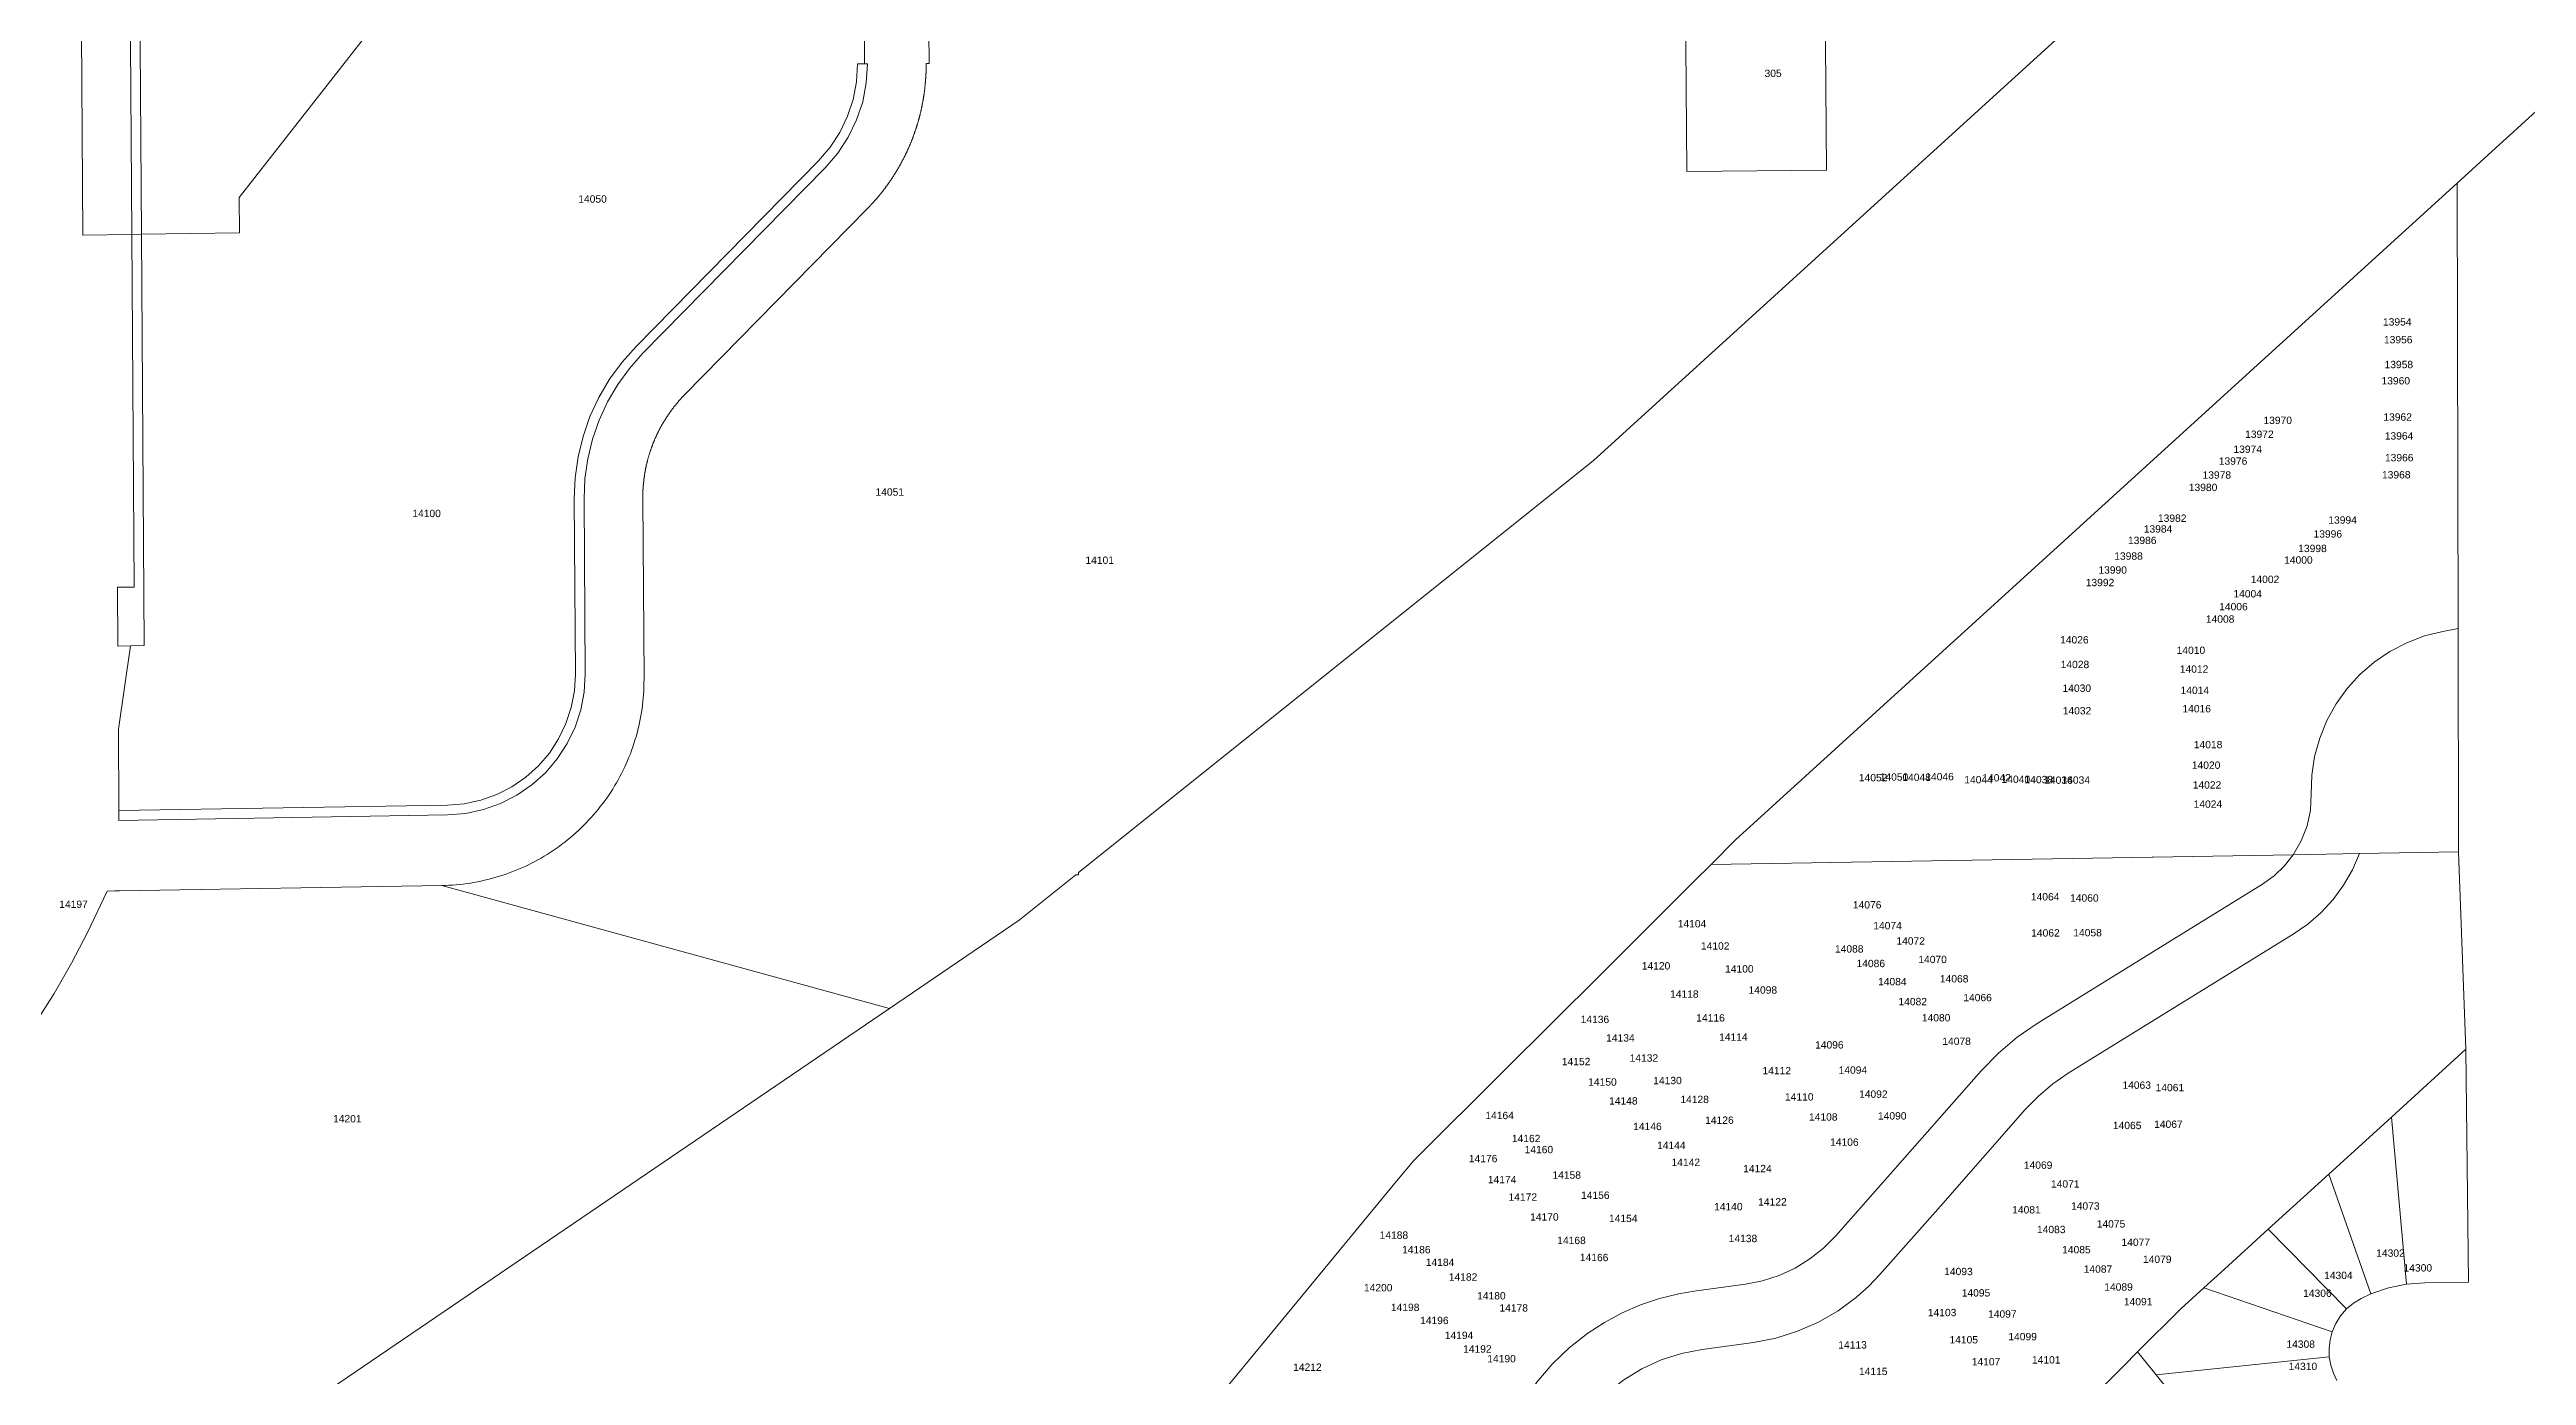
# Model space of a CAD drawing. Header units: feet. Extents: x 865220 to 2822444, y -2240498 to 975731.
# Drawn here: x 2812253 to 2814781, y 965045 to 966399 of the extents above; entities that cross this region are included whole.
import ezdxf
from ezdxf.enums import TextEntityAlignment as Align

# ---------------------------------------------------------------- set-up
doc = ezdxf.new("R2010")
doc.units = ezdxf.units.FT
doc.header["$LTSCALE"] = 0.015
doc.header["$MEASUREMENT"] = 0
doc.layers.add('Dakota County Addresses', color=7, linetype='Continuous')
doc.layers.add('Dakota County Parcels', color=7, linetype='Continuous')
doc.styles.add('Dimensions 100', font='arial.ttf')

# ---------------------------------------------------------------- blocks, each defined once
blk = doc.blocks.new('ACMAP_ANN_TEMPLATE_Dakota County Addresses')
at = {"layer": 'Dakota County Addresses', "style": 'Dimensions 100'}
blk.add_attdef('DakotaCountyAddress', text='', height=50, dxfattribs=at).set_placement((0, 0), align=Align.CENTER)

msp = doc.modelspace()

# ---------------------------------------------------------------- linework, layer by layer
at = {"layer": 'Dakota County Parcels', "lineweight": 5}
for p, q in [((2813085, 966384.3), (2813083.6, 966587)), ((2813149.6, 966587.5), (2813150.9, 966384.8)), ((2812347, 966210.3), (2812345, 966499.3)), ((2813924.4, 966274.4), (2813922.9, 966446.5)), ((2814065.5, 966447.8), (2814067.1, 966275.7)), ((2812590.5, 966431.7), (2812446.7, 966247.9)), ((2813828.9, 965978.9), (2814308.5, 966415.7)), ((2813085, 966384.3), (2813078, 966384.3)), ((2813088, 966384.4), (2813085, 966384.3)), ((2813150.9, 966384.8), (2813147.9, 966384.8)), ((2814710.8, 966262.6), (2814757.6, 966305.3)), ((2812851.8, 966095.8), (2813037.9, 966285.3)), ((2812858.9, 966088.8), (2813045, 966278.3)), ((2814067.1, 966275.7), (2813924.4, 966274.4)), ((2812446.7, 966247.9), (2812447, 966211.9)), ((2814710.8, 966262.6), (2813973.8, 965591.5)), ((2814711.7, 965807.8), (2814710.8, 966262.6)), ((2812901.7, 966046.7), (2813087.8, 966236.3)), ((2812347, 966210.3), (2812337, 966210.1)), ((2812337, 966210.1), (2812339.4, 965850.1)), ((2812447, 966211.9), (2812347, 966210.3)), ((2812349.8, 965790.3), (2812347, 966210.3)), ((2813303.5, 965558.5), (2813828.9, 965978.9)), ((2812790, 965761.3), (2812788.8, 965940.2)), ((2812800, 965761.4), (2812798.8, 965940.2)), ((2812860, 965756.7), (2812858.7, 965940.6)), ((2812339.4, 965850.1), (2812322.4, 965849.9)), ((2812322.8, 965789.9), (2812335.8, 965790.1)), ((2812335.8, 965790.1), (2812323.4, 965704.9)), ((2812335.8, 965790.1), (2812349.8, 965790.3)), ((2814711.7, 965807.8), (2814696.2, 965804.8)), ((2814712.2, 965579.6), (2814711.7, 965807.8)), ((2812323.4, 965704.9), (2812323.9, 965621.9)), ((2812323.9, 965621.9), (2812659.2, 965627.4)), ((2812323.9, 965621.9), (2812324, 965611.9)), ((2812324, 965611.9), (2812659.3, 965617.4)), ((2813949.1, 965566.9), (2813973.8, 965591.5)), ((2813931.5, 965549.3), (2813949.1, 965566.9)), ((2813949.1, 965566.9), (2814543.5, 965576.8)), ((2814399.4, 965574.4), (2814400.4, 965574.4)), ((2814543.5, 965576.7), (2814543.5, 965576.8)), ((2814611.2, 965577.9), (2814611.2, 965577.9)), ((2814712.2, 965579.5), (2814712.2, 965579.6)), ((2814719.6, 965378.2), (2814712.2, 965579.5)), ((2812291.9, 965497.5), (2812311.9, 965539.7)), ((2812324.5, 965539.9), (2812653.5, 965545.4)), ((2812653.5, 965545.4), (2813110.4, 965419.8)), ((2813300.6, 965556.1), (2813243, 965510)), ((2813303.5, 965556.2), (2813300.6, 965556.1)), ((2813303.5, 965558.5), (2813303.5, 965556.2)), ((2813303.5, 965558.5), (2813303.5, 965556.2)), ((2813836.5, 965454.6), (2813931.5, 965549.3)), ((2814407.8, 965482.3), (2814512, 965546.7)), ((2813243, 965510), (2813110.4, 965419.8)), ((2814313.7, 965353.6), (2814543.5, 965495.6)), ((2814282.2, 965404.6), (2814407.8, 965482.3)), ((2813737.6, 965356.1), (2813836.5, 965454.6)), ((2813110.4, 965419.8), (2812431.8, 964957.9)), ((2814643.6, 965308.9), (2814719.6, 965378.2)), ((2814722.3, 965140.2), (2814719.6, 965378.2)), ((2813645.6, 965264.5), (2813737.6, 965356.1)), ((2814182.3, 965307.9), (2814224.9, 965356.3)), ((2814094.3, 965207.9), (2814182.3, 965307.9)), ((2814183.2, 965218.1), (2814269.9, 965316.6)), ((2814579.6, 965250.7), (2814643.6, 965308.9)), ((2814643.6, 965308.9), (2814659.2, 965138.3)), ((2813628.2, 965243.4), (2813645.6, 965264.5)), ((2813521.7, 965114.3), (2813628.2, 965243.4)), ((2814517.9, 965194.5), (2814579.6, 965250.7)), ((2814579.6, 965250.7), (2814622.6, 965128.3)), ((2814076.6, 965187.8), (2814094.3, 965207.9)), ((2814121.6, 965148.2), (2814183.2, 965218.1)), ((2814473.2, 965153.7), (2814517.9, 965194.5)), ((2814517.9, 965194.5), (2814597.9, 965113)), ((2813932, 965131.2), (2813916.3, 965128.5)), ((2813984.4, 965138.4), (2813932, 965131.2)), ((2814429.2, 965113.6), (2814452.1, 965134.5)), ((2814452.1, 965134.5), (2814473.2, 965153.7)), ((2814452.1, 965134.5), (2814583.2, 965089.7)), ((2814677.7, 965139.7), (2814659.2, 965138.3)), ((2814677.7, 965139.7), (2814722.3, 965140.2)), ((2813303.7, 964850.4), (2813521.7, 965114.3)), ((2814384.6, 965069.2), (2814429.2, 965113.6)), ((2814622.6, 965128.3), (2814612.6, 965123.7)), ((2813940.1, 965071.7), (2813992.5, 965078.9)), ((2814328.2, 965013), (2814370, 965054.7)), ((2814370, 965054.7), (2814384.6, 965069.2)), ((2814384.6, 965069.2), (2814403.4, 965045.8)), ((2814403.4, 965045.8), (2814580.2, 965064.1)), ((2814403.4, 965045.8), (2814432.9, 965009.3))]:
    msp.add_line(p, q, dxfattribs=at)
for points in [[(2812273.8, 968174.1), (2812274.1, 968124.9), (2812283.4, 966748.7), (2812283.7, 966698.9), (2812285.6, 966417.2), (2812287, 966209.3)], [(2812323.8, 968175.1), (2812324.1, 968131), (2812333.7, 966699.2), (2812337, 966210.1)], [(2813037.9, 966285.3), (2813049.8, 966299.1), (2813059.8, 966314.4), (2813067.7, 966330.8), (2813073.5, 966348.1), (2813076.9, 966366.1), (2813078, 966384.3)], [(2813045, 966278.3), (2813057.8, 966293.1), (2813068.5, 966309.4), (2813077, 966327.1), (2813083.2, 966345.6), (2813086.8, 966364.8), (2813088, 966384.4)], [(2813087.8, 966236.3), (2813088.1, 966236.6), (2813088.5, 966237), (2813088.8, 966237.3), (2813089.2, 966237.7), (2813089.5, 966238), (2813089.9, 966238.4), (2813090.2, 966238.8), (2813090.6, 966239.1), (2813090.9, 966239.5), (2813091.2, 966239.9), (2813091.6, 966240.2), (2813091.9, 966240.6), (2813092.3, 966241), (2813092.6, 966241.3), (2813092.9, 966241.7), (2813093.3, 966242.1), (2813093.6, 966242.4), (2813094, 966242.8), (2813094.3, 966243.2), (2813094.6, 966243.6), (2813095, 966243.9), (2813095.3, 966244.3), (2813095.6, 966244.7), (2813095.9, 966245), (2813096.3, 966245.4), (2813096.6, 966245.8), (2813096.9, 966246.2), (2813097.3, 966246.6), (2813097.6, 966246.9), (2813097.9, 966247.3), (2813098.2, 966247.7), (2813098.5, 966248.1), (2813098.9, 966248.5), (2813099.2, 966248.8), (2813099.5, 966249.2), (2813099.8, 966249.6), (2813100.1, 966250), (2813100.5, 966250.4), (2813100.8, 966250.8), (2813101.1, 966251.2), (2813101.4, 966251.6), (2813101.7, 966251.9), (2813102, 966252.3), (2813102.3, 966252.7), (2813102.7, 966253.1), (2813103, 966253.5), (2813103.3, 966253.9), (2813103.6, 966254.3), (2813103.9, 966254.7), (2813104.2, 966255.1), (2813104.5, 966255.5), (2813104.8, 966255.9), (2813105.1, 966256.3), (2813105.4, 966256.7), (2813105.7, 966257.1), (2813106, 966257.5), (2813106.3, 966257.9), (2813106.6, 966258.3), (2813106.9, 966258.7), (2813107.2, 966259.1), (2813107.5, 966259.5), (2813107.8, 966259.9), (2813108.1, 966260.3), (2813108.4, 966260.7), (2813108.7, 966261.1), (2813109, 966261.5), (2813109.3, 966261.9), (2813109.5, 966262.3), (2813109.8, 966262.7), (2813110.1, 966263.1), (2813110.4, 966263.6), (2813110.7, 966264), (2813111, 966264.4), (2813111.3, 966264.8), (2813111.5, 966265.2), (2813111.8, 966265.6), (2813112.1, 966266), (2813112.4, 966266.4), (2813112.7, 966266.9), (2813112.9, 966267.3), (2813113.2, 966267.7), (2813113.5, 966268.1), (2813113.8, 966268.5), (2813114, 966269), (2813114.3, 966269.4), (2813114.6, 966269.8), (2813114.8, 966270.2), (2813115.1, 966270.6), (2813115.4, 966271.1), (2813115.6, 966271.5), (2813115.9, 966271.9), (2813116.2, 966272.3), (2813116.4, 966272.7), (2813116.7, 966273.2), (2813117, 966273.6), (2813117.2, 966274), (2813117.5, 966274.5), (2813117.7, 966274.9), (2813118, 966275.3), (2813118.3, 966275.7), (2813118.5, 966276.2), (2813118.7, 966276.5), (2813118.8, 966276.6), (2813119, 966277), (2813119.3, 966277.5), (2813119.5, 966277.9), (2813119.8, 966278.3), (2813120, 966278.8), (2813120.3, 966279.2), (2813120.5, 966279.6), (2813120.8, 966280.1), (2813121, 966280.5), (2813121.3, 966280.9), (2813121.5, 966281.4), (2813121.7, 966281.8), (2813122, 966282.2), (2813122.2, 966282.7), (2813122.5, 966283.1), (2813122.7, 966283.6), (2813122.9, 966284), (2813123.2, 966284.4), (2813123.4, 966284.9), (2813123.6, 966285.3), (2813123.9, 966285.8), (2813124.1, 966286.2), (2813124.3, 966286.7), (2813124.6, 966287.1), (2813124.8, 966287.5), (2813125, 966288), (2813125.3, 966288.4), (2813125.5, 966288.9), (2813125.7, 966289.3), (2813125.9, 966289.8), (2813126.2, 966290.2), (2813126.4, 966290.7), (2813126.6, 966291.1), (2813126.8, 966291.6), (2813127, 966292), (2813127.2, 966292.5), (2813127.5, 966292.9), (2813127.7, 966293.4), (2813127.9, 966293.8), (2813128.1, 966294.3), (2813128.3, 966294.7), (2813128.5, 966295.2), (2813128.7, 966295.6), (2813128.9, 966296.1), (2813129.2, 966296.5), (2813129.4, 966297), (2813129.6, 966297.5), (2813129.8, 966297.9), (2813130, 966298.4), (2813130.2, 966298.8), (2813130.4, 966299.3), (2813130.6, 966299.7), (2813130.8, 966300.2), (2813131, 966300.7), (2813131.2, 966301.1), (2813131.4, 966301.6), (2813131.6, 966302), (2813131.7, 966302.5), (2813131.9, 966303), (2813132.1, 966303.4), (2813132.3, 966303.9), (2813132.5, 966304.4), (2813132.7, 966304.8), (2813132.9, 966305.3), (2813133.1, 966305.7), (2813133.3, 966306.2), (2813133.4, 966306.7), (2813133.6, 966307.1), (2813133.8, 966307.6), (2813134, 966308.1), (2813134.2, 966308.5), (2813134.3, 966309), (2813134.5, 966309.5), (2813134.7, 966309.9), (2813134.9, 966310.4), (2813135, 966310.9), (2813135.2, 966311.3), (2813135.4, 966311.8), (2813135.5, 966312.3), (2813135.7, 966312.8), (2813135.9, 966313.2), (2813136, 966313.7), (2813136.2, 966314.2), (2813136.4, 966314.6), (2813136.5, 966315.1), (2813136.7, 966315.6), (2813136.9, 966316.1), (2813137, 966316.5), (2813137.2, 966317), (2813137.3, 966317.5), (2813137.5, 966318), (2813137.7, 966318.4), (2813137.8, 966318.9), (2813138, 966319.4), (2813138.1, 966319.9), (2813138.3, 966320.3), (2813138.4, 966320.8), (2813138.6, 966321.3), (2813138.7, 966321.8), (2813138.9, 966322.3), (2813139, 966322.7), (2813139.1, 966323.2), (2813139.3, 966323.7), (2813139.4, 966324.2), (2813139.6, 966324.6), (2813139.7, 966325.1), (2813139.8, 966325.6), (2813140, 966326.1), (2813140.1, 966326.6), (2813140.2, 966327.1), (2813140.4, 966327.5), (2813140.5, 966328), (2813140.6, 966328.5), (2813140.8, 966329), (2813140.9, 966329.5), (2813141, 966329.9), (2813141.2, 966330.4), (2813141.3, 966330.9), (2813141.4, 966331.4), (2813141.5, 966331.9), (2813141.7, 966332.4), (2813141.8, 966332.9), (2813141.9, 966333.3), (2813142, 966333.8), (2813142.1, 966334.3), (2813142.2, 966334.8), (2813142.4, 966335.3), (2813142.5, 966335.8), (2813142.6, 966336.3), (2813142.7, 966336.7), (2813142.8, 966337.2), (2813142.9, 966337.7), (2813143, 966338.2), (2813143.1, 966338.7), (2813143.2, 966339.2), (2813143.3, 966339.7), (2813143.4, 966340.2), (2813143.6, 966340.7), (2813143.7, 966341.1), (2813143.8, 966341.6), (2813143.9, 966342.1), (2813143.9, 966342.6), (2813144, 966343.1), (2813144.1, 966343.6), (2813144.2, 966344.1), (2813144.3, 966344.6), (2813144.4, 966345.1), (2813144.5, 966345.6), (2813144.6, 966346.1), (2813144.7, 966346.5), (2813144.8, 966347), (2813144.9, 966347.5), (2813144.9, 966348), (2813145, 966348.5), (2813145.1, 966349), (2813145.2, 966349.5), (2813145.3, 966350), (2813145.4, 966350.5), (2813145.4, 966351), (2813145.5, 966351.5), (2813145.6, 966352), (2813145.7, 966352.5), (2813145.7, 966353), (2813145.8, 966353.5), (2813145.9, 966353.9), (2813145.9, 966354.4), (2813146, 966354.9), (2813146.1, 966355.4), (2813146.1, 966355.9), (2813146.2, 966356.4), (2813146.3, 966356.9), (2813146.3, 966357.4), (2813146.4, 966357.9), (2813146.5, 966358.4), (2813146.5, 966358.9), (2813146.6, 966359.4), (2813146.6, 966359.9), (2813146.7, 966360.4), (2813146.7, 966360.9), (2813146.8, 966361.4), (2813146.8, 966361.9), (2813146.9, 966362.4), (2813146.9, 966362.9), (2813147, 966363.4), (2813147, 966363.9), (2813147.1, 966364.4), (2813147.1, 966364.9), (2813147.2, 966365.4), (2813147.2, 966365.9), (2813147.3, 966366.4), (2813147.3, 966366.9), (2813147.3, 966367.4), (2813147.4, 966367.9), (2813147.4, 966368.4), (2813147.4, 966368.9), (2813147.5, 966369.4), (2813147.5, 966369.9), (2813147.5, 966370.4), (2813147.6, 966370.9), (2813147.6, 966371.4), (2813147.6, 966371.9), (2813147.7, 966372.4), (2813147.7, 966372.9), (2813147.7, 966373.4), (2813147.7, 966373.9), (2813147.7, 966374.4), (2813147.8, 966374.9), (2813147.8, 966375.4), (2813147.8, 966375.9), (2813147.8, 966376.4), (2813147.8, 966376.9), (2813147.9, 966377.4), (2813147.9, 966377.9), (2813147.9, 966378.4), (2813147.9, 966378.8), (2813147.9, 966379.3), (2813147.9, 966379.8), (2813147.9, 966380.3), (2813147.9, 966380.8), (2813147.9, 966381.3), (2813147.9, 966381.8), (2813147.9, 966382.3), (2813147.9, 966382.8), (2813147.9, 966383.3), (2813147.9, 966383.8), (2813147.9, 966384.8)], [(2814757.6, 966305.3), (2814764.5, 966311.6), (2814810.8, 966353.7)], [(2812337, 966210.1), (2812287, 966209.3), (2812287, 966209.3)], [(2812851.8, 966095.8), (2812837.5, 966079.7), (2812824.8, 966062.3), (2812813.9, 966043.7), (2812804.8, 966024.2), (2812797.7, 966003.9), (2812792.7, 965983), (2812789.7, 965961.7), (2812788.8, 965940.2)], [(2812858.9, 966088.8), (2812845.3, 966073.4), (2812833.2, 966056.8), (2812822.7, 966039.1), (2812814.1, 966020.5), (2812807.3, 966001.1), (2812802.5, 965981.1), (2812799.6, 965960.8), (2812798.8, 965940.2)], [(2812858.7, 965940.6), (2812858.7, 965941.1), (2812858.7, 965941.6), (2812858.7, 965942.1), (2812858.7, 965942.6), (2812858.7, 965943.1), (2812858.7, 965943.6), (2812858.7, 965944.1), (2812858.8, 965944.6), (2812858.8, 965945.1), (2812858.8, 965945.6), (2812858.8, 965946.1), (2812858.8, 965946.6), (2812858.8, 965947.1), (2812858.8, 965947.6), (2812858.9, 965948.1), (2812858.9, 965948.6), (2812858.9, 965949.1), (2812858.9, 965949.6), (2812859, 965950.1), (2812859, 965950.6), (2812859, 965951.1), (2812859.1, 965951.6), (2812859.1, 965952.1), (2812859.1, 965952.6), (2812859.2, 965953.1), (2812859.2, 965953.6), (2812859.2, 965954.1), (2812859.3, 965954.6), (2812859.3, 965955.1), (2812859.4, 965955.6), (2812859.4, 965956.1), (2812859.5, 965956.6), (2812859.5, 965957.1), (2812859.6, 965957.6), (2812859.6, 965958.1), (2812859.7, 965958.6), (2812859.7, 965959.1), (2812859.8, 965959.6), (2812859.9, 965960.1), (2812859.9, 965960.6), (2812860, 965961.1), (2812860.1, 965961.6), (2812860.1, 965962.1), (2812860.2, 965962.6), (2812860.3, 965963.1), (2812860.3, 965963.6), (2812860.4, 965964.1), (2812860.5, 965964.6), (2812860.6, 965965.1), (2812860.6, 965965.5), (2812860.7, 965966), (2812860.8, 965966.5), (2812860.9, 965967), (2812861, 965967.5), (2812861.1, 965968), (2812861.1, 965968.5), (2812861.2, 965969), (2812861.3, 965969.5), (2812861.4, 965970), (2812861.5, 965970.5), (2812861.6, 965971), (2812861.7, 965971.4), (2812861.8, 965971.9), (2812861.9, 965972.4), (2812862, 965972.9), (2812862.1, 965973.4), (2812862.2, 965973.9), (2812862.3, 965974.4), (2812862.4, 965974.9), (2812862.6, 965975.4), (2812862.7, 965975.8), (2812862.8, 965976.3), (2812862.9, 965976.8), (2812863, 965977.3), (2812863.1, 965977.8), (2812863.3, 965978.3), (2812863.4, 965978.8), (2812863.5, 965979.2), (2812863.6, 965979.7), (2812863.8, 965980.2), (2812863.9, 965980.7), (2812864, 965981.2), (2812864.2, 965981.7), (2812864.3, 965982.1), (2812864.4, 965982.6), (2812864.6, 965983.1), (2812864.7, 965983.6), (2812864.8, 965984.1), (2812865, 965984.5), (2812865.1, 965985), (2812865.3, 965985.5), (2812865.4, 965986), (2812865.6, 965986.5), (2812865.7, 965986.9), (2812865.9, 965987.4), (2812866, 965987.9), (2812866.2, 965988.4), (2812866.3, 965988.8), (2812866.5, 965989.3), (2812866.7, 965989.8), (2812866.8, 965990.3), (2812867, 965990.7), (2812867.1, 965991.2), (2812867.3, 965991.7), (2812867.5, 965992.1), (2812867.6, 965992.6), (2812867.8, 965993.1), (2812868, 965993.5), (2812868.2, 965994), (2812868.3, 965994.5), (2812868.5, 965995), (2812868.7, 965995.4), (2812868.9, 965995.9), (2812869, 965996.4), (2812869.2, 965996.8), (2812869.4, 965997.3), (2812869.6, 965997.7), (2812869.8, 965998.2), (2812870, 965998.7), (2812870.2, 965999.1), (2812870.4, 965999.6), (2812870.6, 966000.1), (2812870.8, 966000.5), (2812871, 966001), (2812871.1, 966001.4), (2812871.3, 966001.9), (2812871.6, 966002.4), (2812871.8, 966002.8), (2812872, 966003.3), (2812872.2, 966003.7), (2812872.4, 966004.2), (2812872.6, 966004.6), (2812872.8, 966005.1), (2812873, 966005.5), (2812873.2, 966006), (2812873.4, 966006.4), (2812873.6, 966006.9), (2812873.9, 966007.3), (2812874.1, 966007.8), (2812874.3, 966008.2), (2812874.5, 966008.7), (2812874.8, 966009.1), (2812875, 966009.6), (2812875.2, 966010), (2812875.4, 966010.5), (2812875.7, 966010.9), (2812875.9, 966011.4), (2812876.1, 966011.8), (2812876.4, 966012.2), (2812876.6, 966012.7), (2812876.8, 966013.1), (2812877.1, 966013.6), (2812877.3, 966014), (2812877.6, 966014.4), (2812877.8, 966014.9), (2812878, 966015.3), (2812878.3, 966015.7), (2812878.5, 966016.2), (2812878.8, 966016.6), (2812879, 966017), (2812879.3, 966017.5), (2812879.5, 966017.9), (2812879.8, 966018.3), (2812880.1, 966018.8), (2812880.3, 966019.2), (2812880.6, 966019.6), (2812880.8, 966020), (2812881.1, 966020.5), (2812881.4, 966020.9), (2812881.6, 966021.3), (2812881.9, 966021.7), (2812882.2, 966022.2), (2812882.4, 966022.6), (2812882.7, 966023), (2812883, 966023.4), (2812883.2, 966023.8), (2812883.5, 966024.3), (2812883.8, 966024.7), (2812884.1, 966025.1), (2812884.4, 966025.5), (2812884.6, 966025.9), (2812884.9, 966026.3), (2812885.2, 966026.8), (2812885.5, 966027.2), (2812885.8, 966027.6), (2812886.1, 966028), (2812886.3, 966028.4), (2812886.6, 966028.8), (2812886.9, 966029.2), (2812887.2, 966029.6), (2812887.5, 966030), (2812887.8, 966030.4), (2812888.1, 966030.8), (2812888.4, 966031.2), (2812888.7, 966031.6), (2812889, 966032), (2812889.3, 966032.4), (2812889.6, 966032.8), (2812889.9, 966033.2), (2812890.2, 966033.6), (2812890.5, 966034), (2812890.8, 966034.4), (2812891.1, 966034.8), (2812891.5, 966035.2), (2812891.8, 966035.6), (2812892.1, 966036), (2812892.4, 966036.3), (2812892.7, 966036.7), (2812893, 966037.1), (2812893.3, 966037.5), (2812893.7, 966037.9), (2812894, 966038.3), (2812894.3, 966038.7), (2812894.6, 966039), (2812895, 966039.4), (2812895.3, 966039.8), (2812895.6, 966040.2), (2812895.9, 966040.5), (2812896.3, 966040.9), (2812896.6, 966041.3), (2812896.9, 966041.7), (2812897.3, 966042), (2812897.6, 966042.4), (2812897.9, 966042.8), (2812898.3, 966043.2), (2812898.6, 966043.5), (2812899, 966043.9), (2812899.3, 966044.3), (2812899.6, 966044.6), (2812900, 966045), (2812900.3, 966045.3), (2812900.7, 966045.7), (2812901, 966046.1), (2812901.7, 966046.7)], [(2812322.4, 965849.9), (2812322.8, 965789.9), (2812322.8, 965789.9)], [(2814696.2, 965804.8), (2814677.4, 965800.2), (2814659.3, 965793.3), (2814642.1, 965784.4), (2814626.1, 965773.5), (2814611.5, 965760.8), (2814598.4, 965746.5), (2814587.1, 965730.8), (2814577.8, 965713.8), (2814570.5, 965695.9), (2814565.3, 965677.2), (2814562.4, 965658.1), (2814561.7, 965638.7)], [(2812653.5, 965545.4), (2812657.1, 965545.5), (2812660.8, 965545.6), (2812664.5, 965545.8), (2812668.1, 965546.1), (2812671.8, 965546.5), (2812675.4, 965546.9), (2812679, 965547.4), (2812682.7, 965547.9), (2812686.3, 965548.5), (2812689.9, 965549.2), (2812693.5, 965549.9), (2812697.1, 965550.7), (2812700.6, 965551.5), (2812704.2, 965552.4), (2812707.7, 965553.4), (2812711.2, 965554.5), (2812714.7, 965555.6), (2812718.2, 965556.7), (2812721.6, 965557.9), (2812725.1, 965559.2), (2812728.5, 965560.6), (2812731.9, 965562), (2812735.2, 965563.4), (2812738.6, 965564.9), (2812741.9, 965566.5), (2812745.2, 965568.1), (2812748.4, 965569.8), (2812751.6, 965571.6), (2812754.8, 965573.4), (2812758, 965575.2), (2812761.1, 965577.1), (2812761.1, 965577.1), (2812764.2, 965579.1), (2812767.3, 965581.1), (2812770.3, 965583.2), (2812773.3, 965585.3), (2812776.2, 965587.5), (2812779.1, 965589.7), (2812782, 965592), (2812784.8, 965594.3), (2812787.6, 965596.7), (2812790.4, 965599.1), (2812793.1, 965601.6), (2812795.7, 965604.1), (2812798.3, 965606.7), (2812800.9, 965609.3), (2812803.4, 965612), (2812805.9, 965614.7), (2812808.3, 965617.4), (2812810.7, 965620.2), (2812813.1, 965623), (2812815.3, 965625.9), (2812817.6, 965628.8), (2812819.8, 965631.7), (2812821.9, 965634.7), (2812824, 965637.7), (2812826, 965640.8), (2812828, 965643.9), (2812829.9, 965647), (2812831.7, 965650.2), (2812833.6, 965653.4), (2812835.3, 965656.6), (2812837, 965659.8), (2812838.6, 965663.1), (2812840.2, 965666.4), (2812841.7, 965669.7), (2812843.2, 965673.1), (2812844.6, 965676.5), (2812846, 965679.9), (2812847.2, 965683.3), (2812848.5, 965686.8), (2812849.6, 965690.3), (2812850.7, 965693.7), (2812851.8, 965697.3), (2812852.8, 965700.8), (2812853.7, 965704.3), (2812854.5, 965707.9), (2812855.3, 965711.5), (2812856.1, 965715.1), (2812856.7, 965718.7), (2812857.4, 965722.3), (2812857.9, 965725.9), (2812858.4, 965729.5), (2812858.8, 965733.2), (2812859.2, 965736.8), (2812859.4, 965740.5), (2812859.7, 965744.1), (2812859.8, 965747.8), (2812859.9, 965751.5), (2812860, 965756.7)], [(2812659.2, 965627.4), (2812676.4, 965628.9), (2812693.3, 965632.5), (2812709.6, 965638.3), (2812725, 965646.1), (2812739.2, 965655.9), (2812752.1, 965667.5), (2812763.4, 965680.6), (2812772.8, 965695.1), (2812780.3, 965710.7), (2812785.7, 965727.1), (2812789, 965744), (2812790, 965761.3)], [(2812659.3, 965617.4), (2812677.9, 965619), (2812696, 965622.9), (2812713.6, 965629.1), (2812730.1, 965637.5), (2812745.4, 965648.1), (2812759.3, 965660.5), (2812771.3, 965674.6), (2812781.5, 965690.2), (2812789.6, 965706.9), (2812795.4, 965724.6), (2812798.9, 965742.8), (2812800, 965761.4)], [(2814543.5, 965576.8), (2814551.6, 965591), (2814557.5, 965606.3), (2814560.9, 965622.4), (2814561.7, 965638.7)], [(2814512, 965546.7), (2814523.9, 965555.2), (2814534.4, 965565.3), (2814543.5, 965576.7)], [(2814543.5, 965576.8), (2814611.2, 965577.9), (2814712.2, 965579.6)], [(2814543.5, 965495.6), (2814558.4, 965505.9), (2814572, 965517.8), (2814584.2, 965531.1), (2814594.9, 965545.7), (2814603.9, 965561.3), (2814611.2, 965577.9)], [(2812311.9, 965539.7), (2812319.5, 965539.8), (2812324.5, 965539.9)], [(2812238.8, 965405.1), (2812257.7, 965435.2), (2812275.4, 965466), (2812291.9, 965497.5)], [(2814224.9, 965356.3), (2814242.4, 965374.2), (2814261.5, 965390.4), (2814282.2, 965404.6)], [(2814269.9, 965316.6), (2814283.3, 965330.4), (2814297.9, 965342.7), (2814313.7, 965353.6)], [(2813984.4, 965138.4), (2814001.8, 965141.8), (2814018.8, 965147.3), (2814034.9, 965154.8), (2814050.1, 965164.1), (2814064, 965175.2), (2814076.6, 965187.8)], [(2814097.7, 965125), (2814110.1, 965136.1), (2814121.6, 965148.2)], [(2814659.2, 965138.3), (2814640.6, 965134.5), (2814622.6, 965128.3)], [(2813916.3, 965128.5), (2813896.5, 965123.6), (2813877.2, 965117.1), (2813858.4, 965108.9), (2813840.4, 965099.3), (2813823.3, 965088.2)], [(2813992.5, 965078.9), (2814015.3, 965083.3), (2814037.5, 965090.3), (2814058.8, 965099.6), (2814078.9, 965111.2), (2814097.7, 965125)], [(2814597.9, 965113), (2814591.8, 965106), (2814586.8, 965098.2), (2814583.2, 965089.7)], [(2814612.6, 965123.7), (2814604.8, 965118.9), (2814597.9, 965113)], [(2813823.3, 965088.2), (2813804.3, 965073.2), (2813786.9, 965056.5), (2813771.2, 965038.1), (2813757.4, 965018.2), (2813745.7, 964997.1)], [(2814583.2, 965089.7), (2814581, 965081.3), (2814580, 965072.7), (2814580.2, 965064.1)], [(2813940.1, 965071.7), (2813918.9, 965067.5), (2813898.3, 965060.9), (2813878.6, 965051.9), (2813860.1, 965040.7), (2813843, 965027.3)], [(2814580.2, 965064.1), (2814581.7, 965055.7), (2814584.4, 965047.6), (2814588.1, 965039.9)]]:
    msp.add_lwpolyline(points, dxfattribs=at)

# ---------------------------------------------------------------- block references
at = {"layer": 'Dakota County Addresses', "lineweight": 5, "xscale": 0.15, "yscale": 0.15, "zscale": 0.15}
for p, values in [((2814012.5, 966370.9), {'DakotaCountyAddress': '305'}), ((2812807.4, 966242.6), {'DakotaCountyAddress': '14050'}), ((2814649.6, 966117.1), {'DakotaCountyAddress': '13954'}), ((2814650.6, 966099), {'DakotaCountyAddress': '13956'}), ((2814651.2, 966073.6), {'DakotaCountyAddress': '13958'}), ((2814648.1, 966057), {'DakotaCountyAddress': '13960'}), ((2814527.6, 966016.6), {'DakotaCountyAddress': '13970'}), ((2814650, 966020), {'DakotaCountyAddress': '13962'}), ((2814497, 965987.1), {'DakotaCountyAddress': '13974'}), ((2814508.9, 966002.4), {'DakotaCountyAddress': '13972'}), ((2814651.4, 966000.7), {'DakotaCountyAddress': '13964'}), ((2814465.4, 965960.8), {'DakotaCountyAddress': '13978'}), ((2814482, 965975), {'DakotaCountyAddress': '13976'}), ((2814648.6, 965961), {'DakotaCountyAddress': '13968'}), ((2814651.6, 965978.5), {'DakotaCountyAddress': '13966'}), ((2813110.8, 965943.4), {'DakotaCountyAddress': '14051'}), ((2814451.4, 965948.1), {'DakotaCountyAddress': '13980'}), ((2812638, 965921.5), {'DakotaCountyAddress': '14100'}), ((2814419.9, 965916.7), {'DakotaCountyAddress': '13982'}), ((2814593.8, 965914.8), {'DakotaCountyAddress': '13994'}), ((2814389.3, 965894), {'DakotaCountyAddress': '13986'}), ((2814405.4, 965905.7), {'DakotaCountyAddress': '13984'}), ((2814563.1, 965885.8), {'DakotaCountyAddress': '13998'}), ((2814578.7, 965900.6), {'DakotaCountyAddress': '13996'}), ((2813325.1, 965873.8), {'DakotaCountyAddress': '14101'}), ((2814359.1, 965863.8), {'DakotaCountyAddress': '13990'}), ((2814375.3, 965878), {'DakotaCountyAddress': '13988'}), ((2814548.7, 965874), {'DakotaCountyAddress': '14000'}), ((2814346.2, 965851), {'DakotaCountyAddress': '13992'}), ((2814496.9, 965839.5), {'DakotaCountyAddress': '14004'}), ((2814514.6, 965854.2), {'DakotaCountyAddress': '14002'}), ((2814468.8, 965813.7), {'DakotaCountyAddress': '14008'}), ((2814482.4, 965826.4), {'DakotaCountyAddress': '14006'}), ((2814320, 965792.5), {'DakotaCountyAddress': '14026'}), ((2814439, 965781.8), {'DakotaCountyAddress': '14010'}), ((2814320.6, 965767.3), {'DakotaCountyAddress': '14028'}), ((2814442.2, 965762.6), {'DakotaCountyAddress': '14012'}), ((2814322.5, 965743.1), {'DakotaCountyAddress': '14030'}), ((2814443, 965740.9), {'DakotaCountyAddress': '14014'}), ((2814322.7, 965720.1), {'DakotaCountyAddress': '14032'}), ((2814444.9, 965722.2), {'DakotaCountyAddress': '14016'}), ((2814456.5, 965685.5), {'DakotaCountyAddress': '14018'}), ((2814454.5, 965664.5), {'DakotaCountyAddress': '14020'}), ((2814114.6, 965651.8), {'DakotaCountyAddress': '14052'}), ((2814135.9, 965652.4), {'DakotaCountyAddress': '14050'}), ((2814159, 965652.1), {'DakotaCountyAddress': '14048'}), ((2814182.4, 965652.8), {'DakotaCountyAddress': '14046'}), ((2814222.2, 965649.7), {'DakotaCountyAddress': '14044'}), ((2814240.6, 965651.6), {'DakotaCountyAddress': '14042'}), ((2814260.3, 965650.1), {'DakotaCountyAddress': '14040'}), ((2814283.7, 965649.8), {'DakotaCountyAddress': '14038'}), ((2814303.8, 965649.2), {'DakotaCountyAddress': '14036'}), ((2814321.4, 965649.3), {'DakotaCountyAddress': '14034'}), ((2814455.4, 965644.3), {'DakotaCountyAddress': '14022'}), ((2814456.3, 965624.7), {'DakotaCountyAddress': '14024'}), ((2814290.2, 965530.1), {'DakotaCountyAddress': '14064'}), ((2814330.2, 965528.9), {'DakotaCountyAddress': '14060'}), ((2812277.6, 965522.5), {'DakotaCountyAddress': '14197'}), ((2813929.7, 965502.6), {'DakotaCountyAddress': '14104'}), ((2814108.5, 965521.9), {'DakotaCountyAddress': '14076'}), ((2813953.4, 965479.9), {'DakotaCountyAddress': '14102'}), ((2814090.2, 965476.9), {'DakotaCountyAddress': '14088'}), ((2814129.3, 965500.6), {'DakotaCountyAddress': '14074'}), ((2814152.9, 965485), {'DakotaCountyAddress': '14072'}), ((2814290.5, 965493.2), {'DakotaCountyAddress': '14062'}), ((2814333.5, 965493.5), {'DakotaCountyAddress': '14058'}), ((2813893, 965459.6), {'DakotaCountyAddress': '14120'}), ((2813978, 965456.5), {'DakotaCountyAddress': '14100'}), ((2814112.2, 965462), {'DakotaCountyAddress': '14086'}), ((2814175.3, 965466.1), {'DakotaCountyAddress': '14070'}), ((2813921.9, 965430.8), {'DakotaCountyAddress': '14118'}), ((2814002, 965434.9), {'DakotaCountyAddress': '14098'}), ((2814134.2, 965443.5), {'DakotaCountyAddress': '14084'}), ((2814197.3, 965446.4), {'DakotaCountyAddress': '14068'}), ((2814221.2, 965427.2), {'DakotaCountyAddress': '14066'}), ((2813830.6, 965404.9), {'DakotaCountyAddress': '14136'}), ((2813948.6, 965406.5), {'DakotaCountyAddress': '14116'}), ((2814155, 965423.1), {'DakotaCountyAddress': '14082'}), ((2814178.9, 965406.6), {'DakotaCountyAddress': '14080'}), ((2813856.6, 965386), {'DakotaCountyAddress': '14134'}), ((2813971.9, 965386.8), {'DakotaCountyAddress': '14114'}), ((2814069.9, 965378.9), {'DakotaCountyAddress': '14096'}), ((2814199.8, 965382.6), {'DakotaCountyAddress': '14078'}), ((2813811.4, 965361.9), {'DakotaCountyAddress': '14152'}), ((2813880.6, 965365.5), {'DakotaCountyAddress': '14132'}), ((2814016.2, 965352.6), {'DakotaCountyAddress': '14112'}), ((2814093.9, 965353.2), {'DakotaCountyAddress': '14094'}), ((2813838.3, 965341), {'DakotaCountyAddress': '14150'}), ((2813904.7, 965342.5), {'DakotaCountyAddress': '14130'}), ((2814039.2, 965325.8), {'DakotaCountyAddress': '14110'}), ((2814114.8, 965328.6), {'DakotaCountyAddress': '14092'}), ((2814383.6, 965337.8), {'DakotaCountyAddress': '14063'}), ((2814417.5, 965335.3), {'DakotaCountyAddress': '14061'}), ((2812557.1, 965303.5), {'DakotaCountyAddress': '14201'}), ((2813733.3, 965306.8), {'DakotaCountyAddress': '14164'}), ((2813859.6, 965321.7), {'DakotaCountyAddress': '14148'}), ((2813932.4, 965323.2), {'DakotaCountyAddress': '14128'}), ((2813957.7, 965302), {'DakotaCountyAddress': '14126'}), ((2814063.7, 965305.3), {'DakotaCountyAddress': '14108'}), ((2814134.1, 965306.4), {'DakotaCountyAddress': '14090'}), ((2813760.4, 965283.3), {'DakotaCountyAddress': '14162'}), ((2813884.2, 965295.6), {'DakotaCountyAddress': '14146'}), ((2813908.6, 965276.3), {'DakotaCountyAddress': '14144'}), ((2814085.2, 965279.6), {'DakotaCountyAddress': '14106'}), ((2814373.9, 965296.6), {'DakotaCountyAddress': '14065'}), ((2814416, 965297.9), {'DakotaCountyAddress': '14067'}), ((2813716.5, 965262.8), {'DakotaCountyAddress': '14176'}), ((2813773.4, 965272), {'DakotaCountyAddress': '14160'}), ((2813923.4, 965259), {'DakotaCountyAddress': '14142'}), ((2813996.5, 965252.6), {'DakotaCountyAddress': '14124'}), ((2814283, 965256.1), {'DakotaCountyAddress': '14069'}), ((2813735.9, 965241.4), {'DakotaCountyAddress': '14174'}), ((2813801.8, 965246), {'DakotaCountyAddress': '14158'}), ((2813831, 965225.4), {'DakotaCountyAddress': '14156'}), ((2814310.7, 965236.9), {'DakotaCountyAddress': '14071'}), ((2813757, 965223.5), {'DakotaCountyAddress': '14172'}), ((2813779, 965203.2), {'DakotaCountyAddress': '14170'}), ((2813859.5, 965201.7), {'DakotaCountyAddress': '14154'}), ((2813966.8, 965213.7), {'DakotaCountyAddress': '14140'}), ((2814011.8, 965218.6), {'DakotaCountyAddress': '14122'}), ((2814271.1, 965210.5), {'DakotaCountyAddress': '14081'}), ((2814331.2, 965214.4), {'DakotaCountyAddress': '14073'}), ((2813625.4, 965184.6), {'DakotaCountyAddress': '14188'}), ((2813806.7, 965179.2), {'DakotaCountyAddress': '14168'}), ((2813981.7, 965181.2), {'DakotaCountyAddress': '14138'}), ((2814296.4, 965190.4), {'DakotaCountyAddress': '14083'}), ((2814357.4, 965196.1), {'DakotaCountyAddress': '14075'}), ((2814382.7, 965177.4), {'DakotaCountyAddress': '14077'}), ((2813648.3, 965169.8), {'DakotaCountyAddress': '14186'}), ((2813672.5, 965156.9), {'DakotaCountyAddress': '14184'}), ((2813829.8, 965161.8), {'DakotaCountyAddress': '14166'}), ((2814322.1, 965169.8), {'DakotaCountyAddress': '14085'}), ((2814344.1, 965150), {'DakotaCountyAddress': '14087'}), ((2814404.6, 965160), {'DakotaCountyAddress': '14079'}), ((2814642.7, 965166.3), {'DakotaCountyAddress': '14302'}), ((2814670.6, 965151.2), {'DakotaCountyAddress': '14300'}), ((2813609.4, 965131), {'DakotaCountyAddress': '14200'}), ((2813696, 965141.9), {'DakotaCountyAddress': '14182'}), ((2814201.7, 965147.5), {'DakotaCountyAddress': '14093'}), ((2814219.6, 965125.7), {'DakotaCountyAddress': '14095'}), ((2814365.1, 965131.7), {'DakotaCountyAddress': '14089'}), ((2814568.1, 965125.3), {'DakotaCountyAddress': '14306'}), ((2814589.5, 965143.5), {'DakotaCountyAddress': '14304'}), ((2813636.9, 965110.9), {'DakotaCountyAddress': '14198'}), ((2813724.9, 965122.7), {'DakotaCountyAddress': '14180'}), ((2813747.7, 965110.3), {'DakotaCountyAddress': '14178'}), ((2814185, 965105.6), {'DakotaCountyAddress': '14103'}), ((2814246.5, 965104.1), {'DakotaCountyAddress': '14097'}), ((2814385.1, 965116.7), {'DakotaCountyAddress': '14091'}), ((2813666.7, 965097.5), {'DakotaCountyAddress': '14196'}), ((2813691.9, 965082.3), {'DakotaCountyAddress': '14194'}), ((2814093.6, 965072.6), {'DakotaCountyAddress': '14113'}), ((2814207.1, 965077.8), {'DakotaCountyAddress': '14105'}), ((2814267.2, 965081), {'DakotaCountyAddress': '14099'}), ((2814551, 965073.3), {'DakotaCountyAddress': '14308'}), ((2813537.1, 965049.8), {'DakotaCountyAddress': '14212'}), ((2813710.6, 965068.4), {'DakotaCountyAddress': '14192'}), ((2813735.3, 965058.5), {'DakotaCountyAddress': '14190'}), ((2814229.8, 965055.4), {'DakotaCountyAddress': '14107'}), ((2814291.3, 965057.3), {'DakotaCountyAddress': '14101'}), ((2814553.3, 965050.6), {'DakotaCountyAddress': '14310'}), ((2814114.7, 965045.5), {'DakotaCountyAddress': '14115'})]:
    msp.add_blockref('ACMAP_ANN_TEMPLATE_Dakota County Addresses', p, dxfattribs=at).add_auto_attribs(values)

doc.saveas('drawing.dxf')
